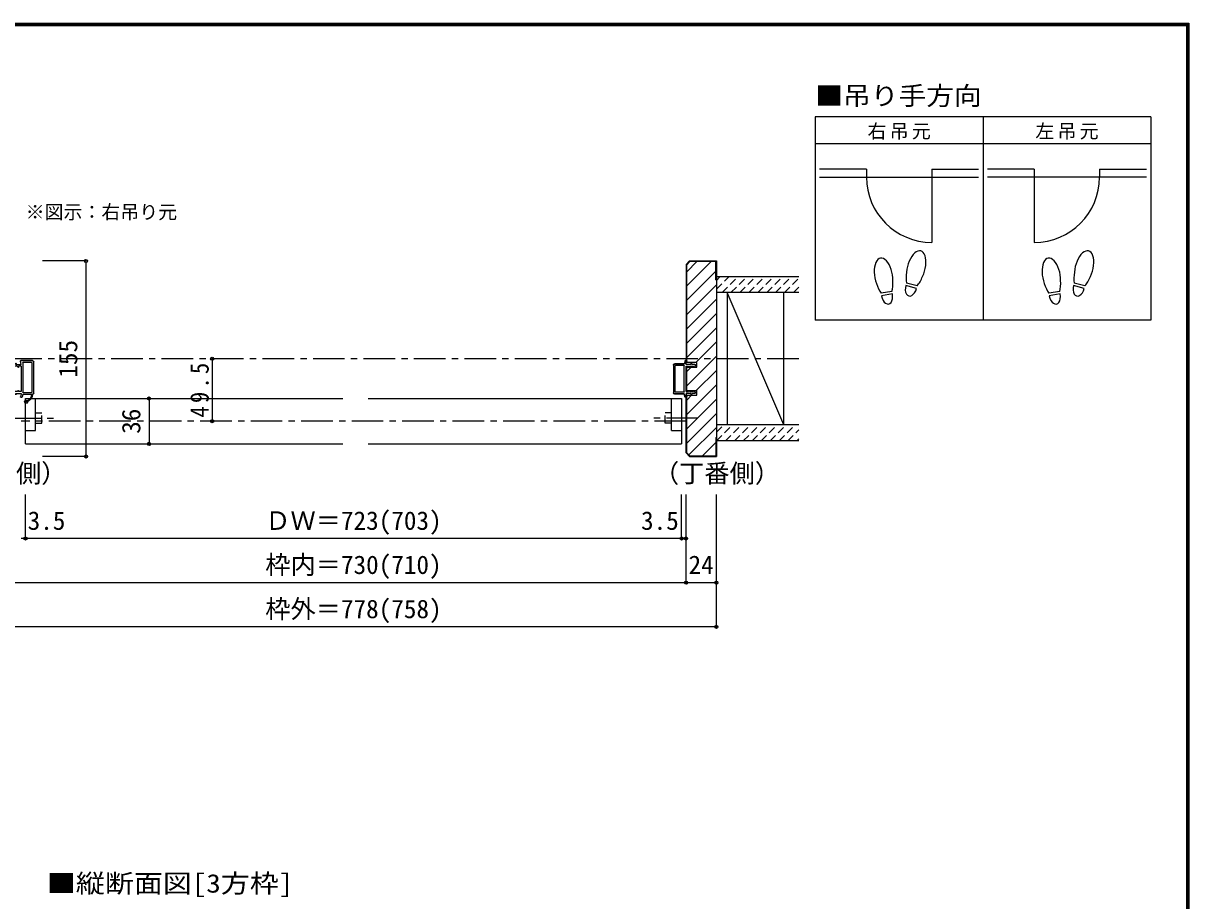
# Model space of a CAD drawing. Units: millimetres at full size, sheet at 1:5. Extents: x -975 to 975, y -715 to 698.
# Drawn here: x 51 to 975, y 3 to 698 of the extents above; entities that cross this region are included whole.
import ezdxf
from ezdxf.enums import TextEntityAlignment as Align

# ---------------------------------------------------------------- set-up
doc = ezdxf.new("R2010")
doc.units = ezdxf.units.MM
doc.header["$LTSCALE"] = 5
doc.header["$PDMODE"] = 32
doc.header["$PDSIZE"] = 2.5
doc.linetypes.add('CHAIN1', pattern=[8, 5, -1, 1, -1])
doc.linetypes.add('DASHED1', pattern=[1.8, 1.2, -0.6])
for name, color, linetype in [('0-0_補助線', 7, 'Continuous'), ('0-1_通り芯', 4, 'CHAIN1'), ('0-3_仕上げ', 2, 'Continuous'), ('0-6_扉', 6, 'Continuous'), ('0-7_金物', 5, 'DASHED1'), ('0-8_戸当り', 3, 'Continuous'), ('0-A_文字', 3, 'Continuous'), ('0-B_寸法', 7, 'Continuous'), ('0-C_ハッチ', 4, 'DASHED1'), ('F-1_枠', 6, 'Continuous')]:
    doc.layers.add(name, color=color, linetype=linetype)
doc.styles.add('ＭＳ ゴシック', font='')
doc.styles.get('ＭＳ ゴシック').set_extended_font_data('MS Gothic')

# ---------------------------------------------------------------- blocks, each defined once
blk = doc.blocks.new('2')
at = {"layer": '0-0_補助線'}
for p, q in [((-9.846, -9.622), (-9.846, 15.078)), ((-8.846, 16.078), (0.354, 16.078)), ((-8.846, 15.878), (0.637, 15.878)), ((-8.446, 14.378), (-8.446, -8.922)), ((-8.146, 14.678), (-1.546, 14.678)), ((-1.246, 14.378), (-1.246, -8.922)), ((0.154, 11.653), (2.154, 11.653)), ((0.154, 11.653), (0.154, -8.497)), ((2.154, 10.953), (2.154, 11.653)), ((3.154, 11.653), (2.512, 10.83)), ((3.154, 11.653), (6.154, 11.653)), ((4.154, 13.753), (4.154, 13.053)), ((5.154, 13.053), (4.512, 13.876)), ((7.154, 13.053), (5.154, 13.053)), ((6.154, 10.953), (6.154, 11.653)), ((7.558, 12.258), (6.516, 10.835)), ((-1.546, -9.222), (-8.146, -9.222)), ((0.154, -8.497), (2.154, -8.497)), ((2.154, -7.797), (2.154, -8.497)), ((3.154, -8.497), (2.512, -7.674)), ((3.154, -8.497), (6.154, -8.497)), ((6.154, -7.797), (6.154, -8.497)), ((7.558, -9.101), (6.516, -7.679)), ((-1.48, -10.622), (-8.846, -10.622)), ((-1.189, -10.85), (-0.732, -12.694)), ((0.354, -12.922), (-0.441, -12.922)), ((4.154, -9.897), (0.154, -9.897)), ((0.154, -9.897), (0.154, -10.622)), ((0.154, -10.622), (0.645, -12.548)), ((4.154, -10.597), (4.154, -9.897)), ((5.154, -9.897), (4.512, -10.72)), ((7.154, -9.897), (5.154, -9.897))]:
    blk.add_line(p, q, dxfattribs=at)
for points in [[(-9.646, 15.078), (-9.646, -9.622), (-9.846, -9.622)], [(4.154, 13.053), (0.154, 13.053), (0.649, 15.723)]]:
    blk.add_lwpolyline(points, dxfattribs=at)
for centre, radius, start, end in [((-8.846, 15.078), 1, 90, 180), ((-8.846, 15.078), 0.8, 90, 180), ((-8.146, 14.378), 0.3, 90, 180), ((-1.546, 14.378), 0.3, 0, 90), ((0.354, 15.778), 0.3, 349.49875, 90), ((2.354, 10.953), 0.2, 180, 322.03043), ((4.354, 13.753), 0.2, 37.96957, 180), ((6.354, 10.953), 0.2, 180, 323.78053), ((7.154, 12.553), 0.5, 323.78053, 90), ((-8.146, -8.922), 0.3, 180, 270), ((-1.546, -8.922), 0.3, 270, 0), ((2.354, -7.797), 0.2, 37.96957, 180), ((6.354, -7.797), 0.2, 36.21947, 180), ((7.154, -9.397), 0.5, 270, 36.21947), ((-8.846, -9.622), 1, 180, 270), ((-2.846, -10.72), 6, 179.06153, 259.29815), ((-2.846, -10.72), 5.3, 178.93757, 259.29815), ((-3.896, -16.272), 0.35, 259.29815, 79.29815), ((-1.48, -10.922), 0.3, 13.9282, 90), ((-0.441, -12.622), 0.3, 193.9282, 270), ((0.354, -12.622), 0.3, 270, 14.29438), ((4.354, -10.597), 0.2, 180, 322.03043)]:
    blk.add_arc(centre, radius, start, end, dxfattribs=at)
blk.add_point((-3.896, -16.622), dxfattribs=at)
blk = doc.blocks.new('01')
at = {"layer": '0-0_補助線'}
for p, q in [((-14.5, 0.346), (-14.5, -0.449)), ((-14.3, 0.346), (-14.3, -0.449)), ((-12.045, -0.049), (-14.178, 0.444)), ((-12, 0.146), (-14.133, 0.639)), ((-11.475, 5.146), (-12.298, 4.504)), ((-12.175, 4.146), (-11.475, 4.146)), ((-12.045, -0.049), (-11.993, 0.145)), ((-11.475, 0.146), (-12, 0.146)), ((-11.475, 7.146), (-11.475, 5.146)), ((-11.475, 4.146), (-11.475, 0.146)), ((-10.68, 7.55), (-9.257, 6.508)), ((-9.375, 6.146), (-10.075, 6.146)), ((-10.075, 3.146), (-10.075, 6.146)), ((-10.075, 3.146), (-9.252, 2.504)), ((-9.375, 2.146), (-10.075, 2.146)), ((-10.075, 0.146), (-10.075, 2.146)), ((-10.075, 0.146), (10.075, 0.146)), ((10.075, 3.146), (9.252, 2.504)), ((10.68, 7.55), (9.257, 6.508)), ((9.375, 6.146), (10.075, 6.146)), ((9.375, 2.146), (10.075, 2.146)), ((10.075, 3.146), (10.075, 6.146)), ((10.075, 0.146), (10.075, 2.146)), ((11.475, 7.146), (11.475, 5.146)), ((11.475, 5.146), (12.298, 4.504)), ((12.175, 4.146), (11.475, 4.146)), ((11.475, 4.146), (11.475, 0.146)), ((11.475, 0.146), (12, 0.146)), ((12.045, -0.049), (11.993, 0.145)), ((12, 0.146), (14.133, 0.639)), ((12.045, -0.049), (14.178, 0.444)), ((14.3, 0.346), (14.3, -0.449)), ((14.5, 0.346), (14.5, -0.449)), ((-14.265, -0.741), (-12.235, -1.196)), ((-14.222, -0.546), (-12.191, -1.001)), ((-12, -1.488), (-12, -8.854)), ((-11.8, -1.488), (-11.8, -8.854)), ((-10.6, -1.554), (-10.6, -8.154)), ((-10.3, -1.254), (10.3, -1.254)), ((-10.3, -8.454), (10.3, -8.454)), ((10.6, -1.554), (10.6, -8.154)), ((11.8, -1.488), (11.8, -8.854)), ((12, -1.488), (12, -8.854)), ((14.222, -0.546), (12.191, -1.001)), ((14.265, -0.741), (12.235, -1.196)), ((-11, -9.654), (11, -9.654)), ((11, -9.854), (-11, -9.854))]:
    blk.add_line(p, q, dxfattribs=at)
for centre, radius, start, end in [((-14.2, 0.346), 0.3, 77.00048, 180), ((-14.2, 0.346), 0.1, 77.00048, 180), ((-12.175, 4.346), 0.2, 127.96957, 270), ((-10.975, 7.146), 0.5, 53.78053, 180), ((-9.375, 6.346), 0.2, 270, 53.78053), ((-9.375, 2.346), 0.2, 270, 52.03043), ((9.375, 6.346), 0.2, 126.21947, 270), ((9.375, 2.346), 0.2, 127.96957, 270), ((10.975, 7.146), 0.5, 0, 126.21947), ((12.175, 4.346), 0.2, 270, 52.03043), ((14.2, 0.346), 0.3, 0, 102.99952), ((14.2, 0.346), 0.1, 0, 102.99952), ((-14.2, -0.449), 0.3, 180, 257.3929), ((-14.2, -0.449), 0.1, 180, 257.3929), ((-12.3, -1.488), 0.3, 0, 76.0718), ((-12.3, -1.488), 0.5, 0, 76.0718), ((-11, -8.854), 1, 180, 270), ((-11, -8.854), 0.8, 180, 270), ((-10.3, -1.554), 0.3, 90, 180), ((-10.3, -8.154), 0.3, 180, 270), ((10.3, -1.554), 0.3, 0, 90), ((10.3, -8.154), 0.3, 270, 0), ((11, -8.854), 1, 270, 0), ((11, -8.854), 0.8, 270, 0), ((12.3, -1.488), 0.5, 103.9282, 180), ((12.3, -1.488), 0.3, 103.9282, 180), ((14.2, -0.449), 0.1, 282.6071, 0), ((14.2, -0.449), 0.3, 282.6071, 0)]:
    blk.add_arc(centre, radius, start, end, dxfattribs=at)

msp = doc.modelspace()

# ---------------------------------------------------------------- linework, layer by layer
at = {"layer": '0-0_補助線', "color": 3}
for p, q in [((579.469, 510), (576.641, 507.172)), ((579.676, 509.5), (577.141, 506.964)), ((579.469, 510), (600.641, 510)), ((600.141, 509.5), (579.676, 509.5)), ((600.141, 495), (600.141, 509.5)), ((600.641, 510), (600.641, 355)), ((576.641, 507.172), (576.641, 429.5)), ((577.141, 429.5), (577.141, 506.964)), ((600.141, 495), (600.641, 495)), ((576.641, 407.2), (576.641, 425.8)), ((576.641, 425.8), (585.141, 425.8)), ((577.141, 407.2), (577.141, 425.8)), ((576.641, 407.2), (585.141, 407.2)), ((585.141, 403.5), (585.141, 407.2)), ((576.641, 357.828), (576.641, 403.5)), ((576.641, 403.5), (585.141, 403.5)), ((577.141, 358.036), (577.141, 403.5)), ((600.141, 370), (600.141, 355.5)), ((600.141, 370), (600.641, 370)), ((579.469, 355), (576.641, 357.828)), ((579.676, 355.5), (577.141, 358.036)), ((579.469, 355), (600.641, 355)), ((579.676, 355.5), (600.141, 355.5))]:
    msp.add_line(p, q, dxfattribs=at)
at = {"layer": '0-0_補助線', "color": 4}
for p, q in [((585.16, 509.5), (577.141, 501.48)), ((596.474, 509.5), (577.141, 490.166)), ((600.141, 501.853), (577.141, 478.853)), ((600.641, 491.039), (577.141, 467.539)), ((600.641, 479.726), (577.141, 456.225)), ((600.641, 468.412), (577.141, 444.912)), ((600.641, 457.098), (577.141, 433.598)), ((600.641, 445.784), (584.356, 429.5)), ((600.641, 434.47), (577.141, 410.97)), ((580.656, 425.8), (577.141, 422.284)), ((600.641, 423.157), (584.684, 407.2)), ((600.641, 411.843), (577.141, 388.343)), ((580.984, 403.5), (577.141, 399.657)), ((600.641, 400.529), (577.141, 377.029)), ((600.641, 389.216), (577.141, 365.716)), ((600.641, 377.902), (578.957, 356.219)), ((600.141, 366.088), (589.552, 355.5))]:
    msp.add_line(p, q, dxfattribs=at)
at = {"layer": '0-0_補助線', "color": 3}
msp.add_lwpolyline([(585.141, 425.8), (585.141, 429.5), (576.641, 429.5)], dxfattribs=at)
at = {"layer": '0-1_通り芯'}
for p, q in [((666.025, 432.5), (-127.959, 432.5)), ((576.641, 383), (49.641, 383))]:
    msp.add_line(p, q, dxfattribs=at)
at = {"layer": '0-3_仕上げ'}
for p, q in [((666.025, 497.5), (600.641, 497.5)), ((666.025, 485), (600.641, 485)), ((666.025, 380), (600.641, 380)), ((666.025, 367.5), (600.641, 367.5))]:
    msp.add_line(p, q, dxfattribs=at)
at = {"layer": '0-3_仕上げ', "color": 3}
for p, q in [((609.141, 485), (609.141, 380)), ((654.141, 380), (654.141, 485))]:
    msp.add_line(p, q, dxfattribs=at)
at = {"layer": '0-3_仕上げ', "color": 7}
msp.add_line((654.141, 380), (609.141, 485), dxfattribs=at)
at = {"layer": '0-6_扉'}
for p, q in [((324.641, 401), (573.141, 401)), ((573.141, 401), (573.141, 365)), ((53.141, 365), (304.641, 365)), ((324.641, 365), (573.141, 365))]:
    msp.add_line(p, q, dxfattribs=at)
msp.add_lwpolyline([(53.141, 365), (53.141, 401), (304.641, 401)], dxfattribs=at)
at = {"layer": '0-7_金物', "color": 7, "linetype": 'Continuous'}
for p, q in [((61.141, 375.5), (61.141, 401)), ((565.141, 375.5), (565.141, 401)), ((53.141, 375.5), (61.141, 375.5)), ((565.141, 375.5), (573.141, 375.5))]:
    msp.add_line(p, q, dxfattribs=at)
at = {"layer": '0-7_金物'}
for p, q in [((61.141, 389.5), (66.141, 389.5)), ((66.141, 381.5), (66.141, 389.5)), ((565.141, 389.5), (560.141, 389.5)), ((560.141, 381.5), (560.141, 389.5)), ((61.141, 381.5), (66.141, 381.5)), ((565.141, 381.5), (560.141, 381.5))]:
    msp.add_line(p, q, dxfattribs=at)
at = {"layer": '0-7_金物', "linetype": 'CHAIN1'}
for p, q in [((40.257, 385.5), (76.676, 385.5)), ((586.024, 385.5), (549.605, 385.5))]:
    msp.add_line(p, q, dxfattribs=at)
at = {"layer": '0-8_戸当り', "color": 2}
for p, q in [((719.586, 582.808), (682.486, 582.808)), ((719.586, 582.808), (719.586, 576.508)), ((771.386, 582.808), (808.486, 582.808)), ((771.386, 582.808), (771.386, 524.708)), ((852.586, 582.808), (815.486, 582.808)), ((852.586, 582.808), (852.586, 524.708)), ((904.386, 582.808), (941.486, 582.808)), ((904.386, 582.808), (904.386, 576.508)), ((682.486, 576.508), (808.486, 576.508)), ((941.486, 576.508), (815.486, 576.508))]:
    msp.add_line(p, q, dxfattribs=at)
at = {"layer": '0-8_戸当り'}
for p, q in [((759.271, 488.206), (750.791, 490.479)), ((759.815, 490.235), (751.334, 492.507)), ((892.271, 488.206), (883.791, 490.479)), ((892.815, 490.235), (884.334, 492.507)), ((739.804, 485.878), (731.158, 484.353)), ((740.169, 483.81), (731.522, 482.285)), ((872.804, 485.878), (864.158, 484.353)), ((873.169, 483.81), (864.522, 482.285))]:
    msp.add_line(p, q, dxfattribs=at)
at = {"layer": '0-8_戸当り', "color": 2}
for centre, start, end in [((771.386, 576.508), 180, 270), ((852.586, 576.508), 270, 0)]:
    msp.add_arc(centre, 51.8, start, end, dxfattribs=at)
at = {"layer": '0-8_戸当り'}
for centre, major_axis, ratio, start_param, end_param in [((759.06, 504.378), (3.644, 13.601), 0.5, 4.3405914, 8.2257792), ((892.06, 504.378), (3.644, 13.601), 0.5, 4.3405914, 8.2257792), ((733.142, 498.378), (-2.445, 13.867), 0.5, 4.3405914, 8.2257792), ((866.142, 498.378), (-2.445, 13.867), 0.5, 4.3405914, 8.2257792), ((758.956, 503.989), (4.416, 16.48), 0.4, 1.8506333, 2.4428768), ((891.956, 503.989), (4.416, 16.48), 0.4, 1.8506333, 2.4428768), ((733.212, 497.981), (-2.963, 16.802), 0.4, 1.8506333, 2.4428768), ((733.212, 497.981), (-2.963, 16.802), 0.4, 3.8403085, 4.432552), ((755.031, 489.342), (1.894, 7.067), 0.6, 1.5707963, 4.712389), ((758.956, 503.989), (4.416, 16.48), 0.4, 3.8403085, 4.432552), ((866.212, 497.981), (-2.963, 16.802), 0.4, 1.8506333, 2.4428768), ((866.212, 497.981), (-2.963, 16.802), 0.4, 3.8403085, 4.432552), ((888.031, 489.342), (1.894, 7.067), 0.6, 1.5707963, 4.712389), ((891.956, 503.989), (4.416, 16.48), 0.4, 3.8403085, 4.432552), ((735.845, 483.048), (-1.27, 7.205), 0.6, 1.5707963, 4.712389), ((868.845, 483.048), (-1.27, 7.205), 0.6, 1.5707963, 4.712389)]:
    msp.add_ellipse(centre, major_axis=major_axis, ratio=ratio, start_param=start_param, end_param=end_param, dxfattribs=at)
at = {"layer": '0-A_文字'}
for p, q in [((678.986, 624.167), (678.986, 463.167)), ((944.986, 624.167), (678.986, 624.167)), ((811.986, 624.167), (811.986, 463.167)), ((678.986, 603.167), (944.986, 603.167))]:
    msp.add_line(p, q, dxfattribs=at)
msp.add_lwpolyline([(944.986, 624.167), (944.986, 463.167), (678.986, 463.167)], dxfattribs=at)
at = {"layer": '0-B_寸法', "color": 4}
for p, q in [((101.062, 510), (66.54, 510)), ((201.062, 432.5), (201.062, 383)), ((151.062, 401), (151.062, 365)), ((53.141, 290), (53.141, 325)), ((573.141, 290), (573.141, 325)), ((576.641, 255), (576.641, 325)), ((600.641, 220), (600.641, 325)), ((576.641, 290), (49.641, 290)), ((600.641, 255), (25.641, 255)), ((600.641, 220), (25.641, 220))]:
    msp.add_line(p, q, dxfattribs=at)
msp.add_lwpolyline([(101.062, 510), (101.062, 355), (66.54, 355)], dxfattribs=at)
at = {"layer": '0-B_寸法'}
for p in [(101.062, 510), (201.062, 432.5), (151.062, 401), (201.062, 383), (151.062, 365), (101.062, 355), (53.141, 290), (573.141, 290), (576.641, 290), (576.641, 255), (600.641, 255), (600.641, 220)]:
    msp.add_point(p, dxfattribs=at)
at = {"layer": '0-C_ハッチ'}
for p, q in [((600.641, 494.601), (603.54, 497.5)), ((600.641, 487.53), (610.611, 497.5)), ((605.182, 485), (617.682, 497.5)), ((612.253, 485), (624.753, 497.5)), ((619.324, 485), (631.824, 497.5)), ((626.395, 485), (638.895, 497.5)), ((633.466, 485), (645.966, 497.5)), ((640.537, 485), (653.037, 497.5)), ((647.608, 485), (660.108, 497.5)), ((654.679, 485), (666.025, 496.345)), ((661.75, 485), (666.025, 489.274)), ((600.641, 374.393), (606.248, 380)), ((600.73, 367.411), (613.319, 380)), ((607.89, 367.5), (620.39, 380)), ((614.961, 367.5), (627.461, 380)), ((622.032, 367.5), (634.532, 380)), ((629.103, 367.5), (641.603, 380)), ((636.174, 367.5), (648.674, 380)), ((643.245, 367.5), (655.745, 380)), ((650.316, 367.5), (662.816, 380)), ((657.388, 367.5), (666.025, 376.137)), ((664.459, 367.5), (666.025, 369.066))]:
    msp.add_line(p, q, dxfattribs=at)
at = {"layer": 'F-1_枠'}
for p, q in [((-975, 698.333), (975, 698.333)), ((-975, 697.5), (975, 697.5)), ((-975, 696.667), (975, 696.667)), ((973.333, 698.333), (973.333, -698.333)), ((974.166, 698.333), (974.166, -698.333)), ((975, 698.333), (975, -698.333))]:
    msp.add_line(p, q, dxfattribs=at)

# ---------------------------------------------------------------- block references
at = {"layer": '0-0_補助線', "xscale": -1}
msp.add_blockref('2', (49.795, 414.922), dxfattribs=at)
at = {"layer": '0-0_補助線', "xscale": -1, "rotation": 270}
msp.add_blockref('01', (576.494, 416.5), dxfattribs=at)

# ---------------------------------------------------------------- texts
at = {"layer": '0-A_文字', "color": 7, "style": 'ＭＳ ゴシック'}
for s, width, p in [('■吊り手方向', 1.1, (678.986, 629.167)), ('■縦断面図[3方枠]', 1.15, (70, 5))]:
    msp.add_text(s, height=14.66, dxfattribs=dict(at, width=width)).set_placement(p, align=Align.BOTTOM_LEFT)
for s, height, p in [('※図示：右吊り元', 11, (53.252, 540)), ('（ラッチ側）', 14.66, (-34.359, 330)), ('（丁番側）', 14.66, (551.141, 330))]:
    msp.add_text(s, height=height, dxfattribs=at).set_placement(p, align=Align.BOTTOM_LEFT)
at = {"layer": '0-A_文字', "color": 7, "char_height": 11, "attachment_point": 7, "style": 'ＭＳ ゴシック'}
for s, insert in [('\\T1.17;右吊元', (720.486, 606.167)), ('\\T1.17;左吊元', (853.486, 606.167))]:
    msp.add_mtext(s, dxfattribs=dict(at, insert=insert))
at = {"layer": '0-B_寸法', "style": 'ＭＳ ゴシック'}
for s, p in [('155', (98.562, 417.5)), ('36', (148.562, 373))]:
    msp.add_text(s, height=14.66, rotation=90, dxfattribs=at).set_placement(p, align=Align.BOTTOM_LEFT)
for s, p in [('3.5', (54.835, 292.5)), ('ＤＷ＝723(703)', (243.141, 292.5)), ('3.5', (540.979, 292.5)), ('枠内＝730(710)', (243.141, 257.5)), ('24', (578.641, 257.5)), ('枠外＝778(758)', (243.141, 222.5))]:
    msp.add_text(s, height=14.66, dxfattribs=at).set_placement(p, align=Align.BOTTOM_LEFT)
at = {"layer": '0-B_寸法', "insert": (198.562, 385.875), "char_height": 14.66, "attachment_point": 7, "rotation": 90, "style": 'ＭＳ ゴシック'}
msp.add_mtext('\\T1.28;\\W0.9;49.5', dxfattribs=at)

doc.saveas('drawing.dxf')
